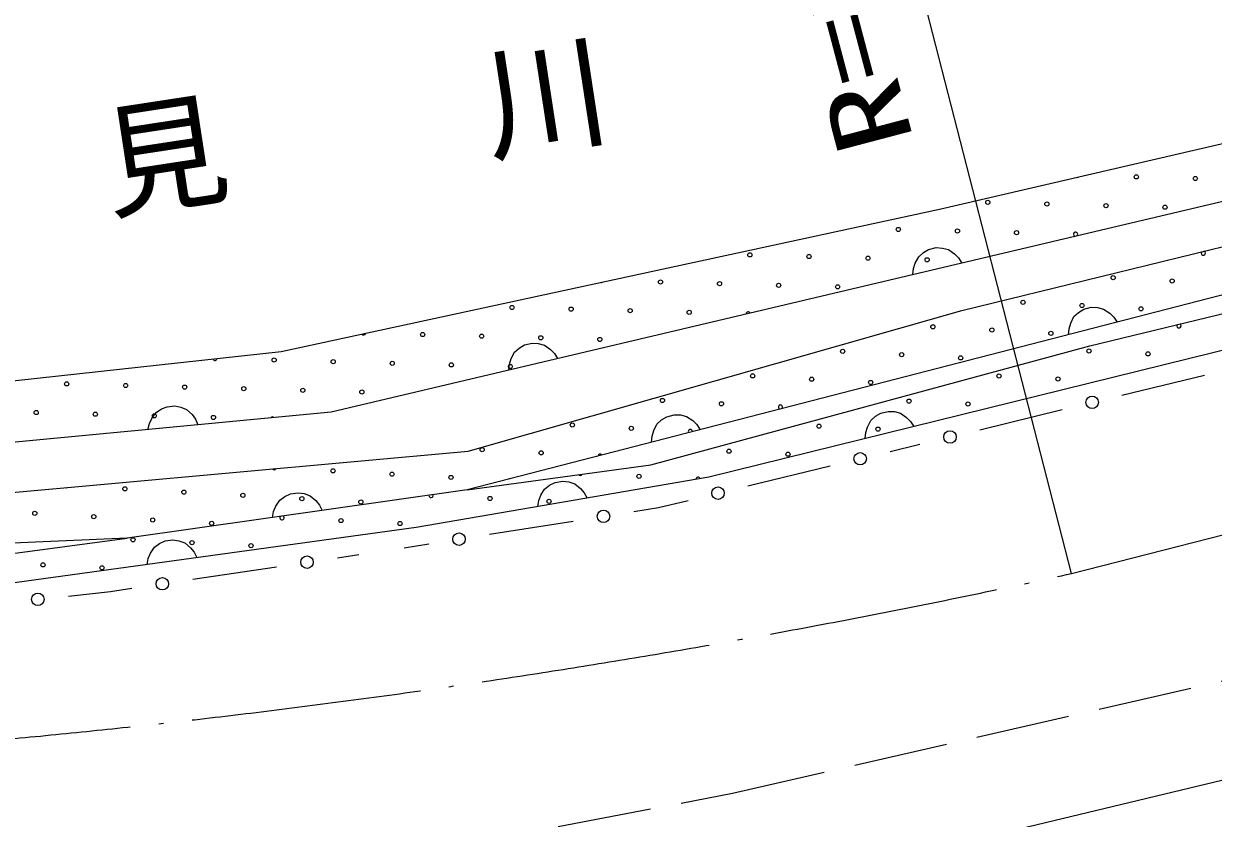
# Model space of a CAD drawing. Units: millimetres, scale not verified. Extents: x 40000 to 680000, y 20000 to 380000.
# Drawn here: x 215187 to 243653, y 261442 to 280470 of the extents above; entities that cross this region are included whole.
import ezdxf
from ezdxf.enums import TextEntityAlignment as Align

# ---------------------------------------------------------------- set-up
doc = ezdxf.new("R2010")
doc.units = ezdxf.units.MM
doc.header["$LTSCALE"] = 1000
doc.linetypes.add('USER1', pattern=[3, 2.25, -0.75])
doc.linetypes.add('USER3', pattern=[7.000001, 5.508197, -0.688525, 0.114754, -0.688525])
for name, color, linetype, lineweight in [('S-BGD', 1, 'Continuous', 13), ('S-BGD-HTXT', 6, 'Continuous', 13), ('S-BMK', 3, 'USER3', 13)]:
    doc.layers.add(name, color=color, linetype=linetype, lineweight=lineweight)
doc.styles.add('ＭＳ ゴシック', font='')
doc.styles.get('ＭＳ ゴシック').set_extended_font_data('MS Gothic')

msp = doc.modelspace()

# ---------------------------------------------------------------- linework, layer by layer
at = {"layer": 'S-BGD'}
for p, q in [((237106, 276030), (266901, 282939)), ((265721, 279606), (225801, 269310)), ((240700, 272753), (269314, 279729)), ((266167, 278156), (231582, 269610)), ((251557, 278030), (222542, 271168)), ((237634, 273600), (251343, 276967)), ((221349, 272618), (237106, 276030)), ((236604, 274891), (236716, 274992)), ((236716, 274992), (236843, 275065)), ((236843, 275065), (237024, 275108)), ((237024, 275108), (237171, 275099)), ((237171, 275099), (237316, 275060)), ((237316, 275060), (237461, 274958)), ((236480, 274606), (236523, 274737)), ((236523, 274737), (236604, 274891)), ((237461, 274958), (237558, 274861)), ((237558, 274861), (237633, 274737)), ((236465, 274461), (236480, 274606)), ((225820, 270234), (237634, 273600)), ((240430, 273558), (240556, 273633)), ((240556, 273633), (240736, 273680)), ((240736, 273680), (240883, 273674)), ((240883, 273674), (241029, 273638)), ((241029, 273638), (241175, 273539)), ((240202, 273167), (240242, 273299)), ((240242, 273299), (240320, 273455)), ((240320, 273455), (240430, 273558)), ((241175, 273539), (241274, 273444)), ((241274, 273444), (241352, 273321)), ((240190, 273022), (240202, 273167)), ((227044, 272704), (227172, 272778)), ((227172, 272778), (227353, 272821)), ((227353, 272821), (227500, 272812)), ((227500, 272812), (227645, 272772)), ((227645, 272772), (227789, 272671)), ((230190, 269905), (240700, 272753)), ((204310, 270773), (221349, 272618)), ((226809, 272319), (226852, 272449)), ((226852, 272449), (226932, 272604)), ((226932, 272604), (227044, 272704)), ((227789, 272671), (227886, 272574)), ((227886, 272574), (227962, 272450)), ((226794, 272173), (226809, 272319)), ((241469, 271576), (243442, 272056)), ((218480, 271244), (218616, 271299)), ((218616, 271299), (218801, 271317)), ((218801, 271317), (218946, 271288)), ((218946, 271288), (219084, 271229)), ((222542, 271168), (207399, 269733)), ((218194, 270895), (218254, 271018)), ((218254, 271018), (218355, 271160)), ((218355, 271160), (218480, 271244)), ((219084, 271229), (219213, 271109)), ((219213, 271109), (219296, 270999)), ((230450, 270984), (230576, 271059)), ((230576, 271059), (230756, 271106)), ((230756, 271106), (230903, 271100)), ((230903, 271100), (231049, 271064)), ((231049, 271064), (231195, 270965)), ((235457, 270966), (235568, 271068)), ((235568, 271068), (235695, 271142)), ((235695, 271142), (235875, 271187)), ((235875, 271187), (236022, 271180)), ((236022, 271180), (236167, 271142)), ((236167, 271142), (236313, 271041)), ((236313, 271041), (236411, 270945)), ((238069, 270748), (240041, 271228)), ((218159, 270753), (218194, 270895)), ((219296, 270999), (219353, 270866)), ((230222, 270593), (230262, 270725)), ((230262, 270725), (230340, 270881)), ((230340, 270881), (230450, 270984)), ((231195, 270965), (231294, 270870)), ((231294, 270870), (231372, 270747)), ((235336, 270680), (235378, 270810)), ((235378, 270810), (235457, 270966)), ((236411, 270945), (236487, 270822)), ((230210, 270448), (230222, 270593)), ((235322, 270534), (235336, 270680)), ((211228, 268909), (225820, 270234)), ((235918, 270225), (236632, 270398)), ((225801, 269310), (230190, 269905)), ((232516, 269401), (234489, 269879)), ((231582, 269610), (224575, 268406)), ((225801, 269310), (217661, 268146)), ((227562, 269178), (227652, 269327)), ((227652, 269327), (227770, 269421)), ((227770, 269421), (227902, 269486)), ((227902, 269486), (228085, 269517)), ((228085, 269517), (228231, 269500)), ((228231, 269500), (228373, 269451)), ((228373, 269451), (228511, 269341)), ((228511, 269341), (228602, 269238)), ((221219, 268913), (221314, 269059)), ((221314, 269059), (221434, 269149)), ((221434, 269149), (221568, 269211)), ((221568, 269211), (221752, 269237)), ((221752, 269237), (221897, 269216)), ((221897, 269216), (222038, 269163)), ((222038, 269163), (222173, 269049)), ((222173, 269049), (222261, 268943)), ((227487, 268906), (227511, 269050)), ((227511, 269050), (227562, 269178)), ((228602, 269238), (228670, 269110)), ((230374, 268882), (231088, 269055)), ((221137, 268643), (221165, 268787)), ((221165, 268787), (221219, 268913)), ((222261, 268943), (222325, 268813)), ((229786, 268789), (230374, 268882)), ((226329, 268242), (228334, 268559)), ((224575, 268406), (212887, 266799)), ((217661, 268146), (202645, 267498)), ((209374, 267049), (217661, 268146)), ((218220, 267790), (218315, 267936)), ((218315, 267936), (218436, 268025)), ((218436, 268025), (218570, 268086)), ((218570, 268086), (218755, 268112)), ((218755, 268112), (218900, 268089)), ((218900, 268089), (219041, 268036)), ((219041, 268036), (219174, 267921)), ((219174, 267921), (219262, 267815)), ((224290, 267919), (224877, 268012)), ((218136, 267521), (218165, 267664)), ((218165, 267664), (218220, 267790)), ((219262, 267815), (219325, 267684)), ((222692, 267682), (223204, 267759)), ((219230, 267167), (221238, 267466)), ((216255, 266764), (217264, 266874)), ((217264, 266874), (217776, 266950)), ((232111, 259538), (244975, 262622))]:
    msp.add_line(p, q, dxfattribs=at)
at = {"layer": 'S-BGD', "linetype": 'USER1'}
for p, q in [((232150, 262039), (246467, 265329)), ((222079, 260123), (232150, 262039))]:
    msp.add_line(p, q, dxfattribs=at)
at = {"layer": 'S-BGD'}
for centre, radius in [((241812, 276802), 49.8), ((243226, 276764), 49.8), ((238258, 276192), 49.8), ((239672, 276154), 49.8), ((241086, 276115), 49.8), ((242499, 276076), 49.8), ((236118, 275544), 49.8), ((237532, 275505), 49.8), ((238946, 275466), 49.8), ((232565, 274934), 49.8), ((233979, 274895), 49.8), ((235392, 274856), 49.8), ((236806, 274817), 49.8), ((241258, 274389), 49.8), ((230425, 274285), 49.8), ((231839, 274246), 49.8), ((233252, 274207), 49.8), ((234666, 274169), 49.8), ((242670, 274310), 49.8), ((239101, 273800), 49.8), ((226871, 273675), 49.8), ((228285, 273636), 49.8), ((229699, 273598), 49.8), ((231112, 273559), 49.8), ((240513, 273722), 49.8), ((241925, 273643), 49.8), ((224732, 273026), 49.8), ((226145, 272988), 49.8), ((227559, 272949), 49.8), ((236944, 273212), 49.8), ((238356, 273134), 49.8), ((239768, 273055), 49.8), ((228973, 272910), 49.8), ((221178, 272416), 49.8), ((222592, 272378), 49.8), ((234786, 272624), 49.8), ((236198, 272546), 49.8), ((237610, 272467), 49.8), ((240682, 272634), 49.8), ((242094, 272564), 49.8), ((224005, 272339), 49.8), ((225419, 272300), 49.8), ((226833, 272261), 49.8), ((216211, 271845), 49.8), ((217624, 271806), 49.8), ((232629, 272036), 49.8), ((234041, 271957), 49.8), ((235453, 271879), 49.8), ((238528, 272034), 49.8), ((239940, 271963), 49.8), ((219038, 271768), 49.8), ((220452, 271729), 49.8), ((221865, 271690), 49.8), ((223279, 271651), 49.8), ((230472, 271448), 49.8), ((231884, 271369), 49.8), ((236374, 271433), 49.8), ((237786, 271363), 49.8), ((240755, 271402), 149), ((215484, 271158), 49.8), ((216898, 271119), 49.8), ((218312, 271080), 49.8), ((219726, 271041), 49.8), ((228314, 270860), 49.8), ((229726, 270781), 49.8), ((234220, 270832), 49.8), ((235632, 270762), 49.8), ((237355, 270574), 149), ((226157, 270271), 49.8), ((227569, 270193), 49.8), ((232066, 270232), 49.8), ((233478, 270161), 49.8), ((235204, 270052), 149), ((222588, 269762), 49.8), ((224000, 269683), 49.8), ((225412, 269605), 49.8), ((229912, 269631), 49.8), ((217606, 269331), 49.8), ((219018, 269252), 49.8), ((231802, 269228), 149), ((220430, 269174), 49.8), ((221842, 269095), 49.8), ((223254, 269017), 49.8), ((226346, 269101), 49.8), ((227758, 269031), 49.8), ((215449, 268743), 49.8), ((229060, 268674), 149), ((216861, 268664), 49.8), ((218273, 268586), 49.8), ((219685, 268507), 49.8), ((222779, 268571), 49.8), ((224192, 268500), 49.8), ((217800, 268111), 49.8), ((225603, 268127), 149), ((219213, 268041), 49.8), ((220625, 267970), 49.8), ((221965, 267574), 149), ((215647, 267510), 49.8), ((217059, 267440), 49.8), ((218503, 267058), 149), ((215524, 266684), 149)]:
    msp.add_circle(centre, radius, dxfattribs=at)
for centre, start, end in [((240398, 276841), 262.6164, 303.4965), ((240360, 275427), 310.0066, 256.6057), ((243416, 274977), 136.5186, 71.0791), ((229011, 274324), 258.9868, 305.4501), ((232526, 273520), 23.6237, 182.9886), ((242835, 273235), 143.9008, 63.5022), ((223318, 273065), 216.5217, 347.9152), ((219764, 272455), 196.3138, 356.0433), ((233296, 271291), 307.9955, 260.9287), ((221139, 271003), 45.8211, 145.002), ((231138, 270703), 357.0867, 211.8375), ((228981, 270114), 33.0988, 175.8254), ((221176, 269840), 219.259, 331.122), ((228500, 269702), 218.0351, 337.4003), ((231324, 269561), 15.2438, 184.2497), ((216194, 269409), 267.1823, 283.1988), ((226824, 269526), 84.1413, 124.7829), ((224933, 269171), 170.8186, 25.4665), ((221367, 268641), 144.2078, 52.0774)]:
    msp.add_arc(centre, 49.8, start, end, dxfattribs=at)
at = {"layer": 'S-BGD-HTXT'}
msp.add_line((240263, 267303), (235333, 286501), dxfattribs=at)
at = {"layer": 'S-BMK'}
msp.add_line((240263, 267303), (264048, 273380), dxfattribs=at)
msp.add_arc((195342, 472018), 209586, 265.05904, 282.37646, dxfattribs=at)

# ---------------------------------------------------------------- texts
at = {"layer": 'S-BGD', "insert": (208174, 274345), "char_height": 2199, "attachment_point": 7, "rotation": 8.7, "style": 'ＭＳ ゴシック'}
msp.add_mtext('\\T3.07;生見川', dxfattribs=at)
at = {"layer": 'S-BGD-HTXT', "style": 'ＭＳ ゴシック', "width": 1.35}
msp.add_text('R=230', height=1833, rotation=104.8, dxfattribs=at).set_placement((237024, 277811), align=Align.BOTTOM_LEFT)

doc.saveas('drawing.dxf')
